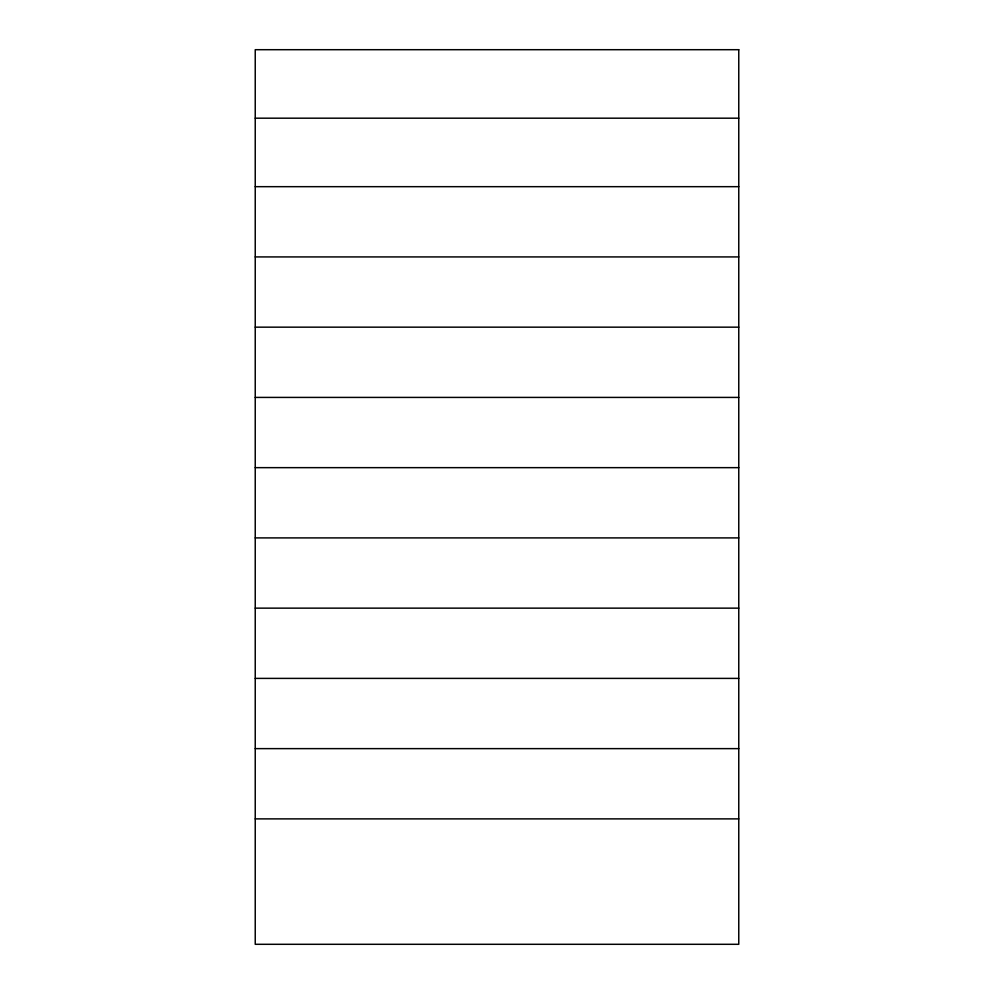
<?xml version="1.0" encoding="UTF-8"?>
<svg xmlns="http://www.w3.org/2000/svg" width="994" height="994" viewBox="0 0 994 994"><rect width="100%" height="100%" fill="white"/><g stroke="black" fill="none" stroke-linecap="round" stroke-linejoin="round"><path stroke-width="1.49" d="M255.234 118.187L738.766 118.187M255.234 186.673L738.766 186.673M255.234 256.924L738.766 256.924M255.234 327.163L738.766 327.163M255.234 397.414L738.766 397.414M255.234 467.652L738.766 467.652M255.234 537.903L738.766 537.903M255.234 608.142L738.766 608.142M255.234 678.393L738.766 678.393M255.234 748.631L738.766 748.631M255.234 818.882L738.766 818.882M738.766 49.7L255.234 49.7L255.234 944.3L738.766 944.3L738.766 49.7"/></g></svg>
